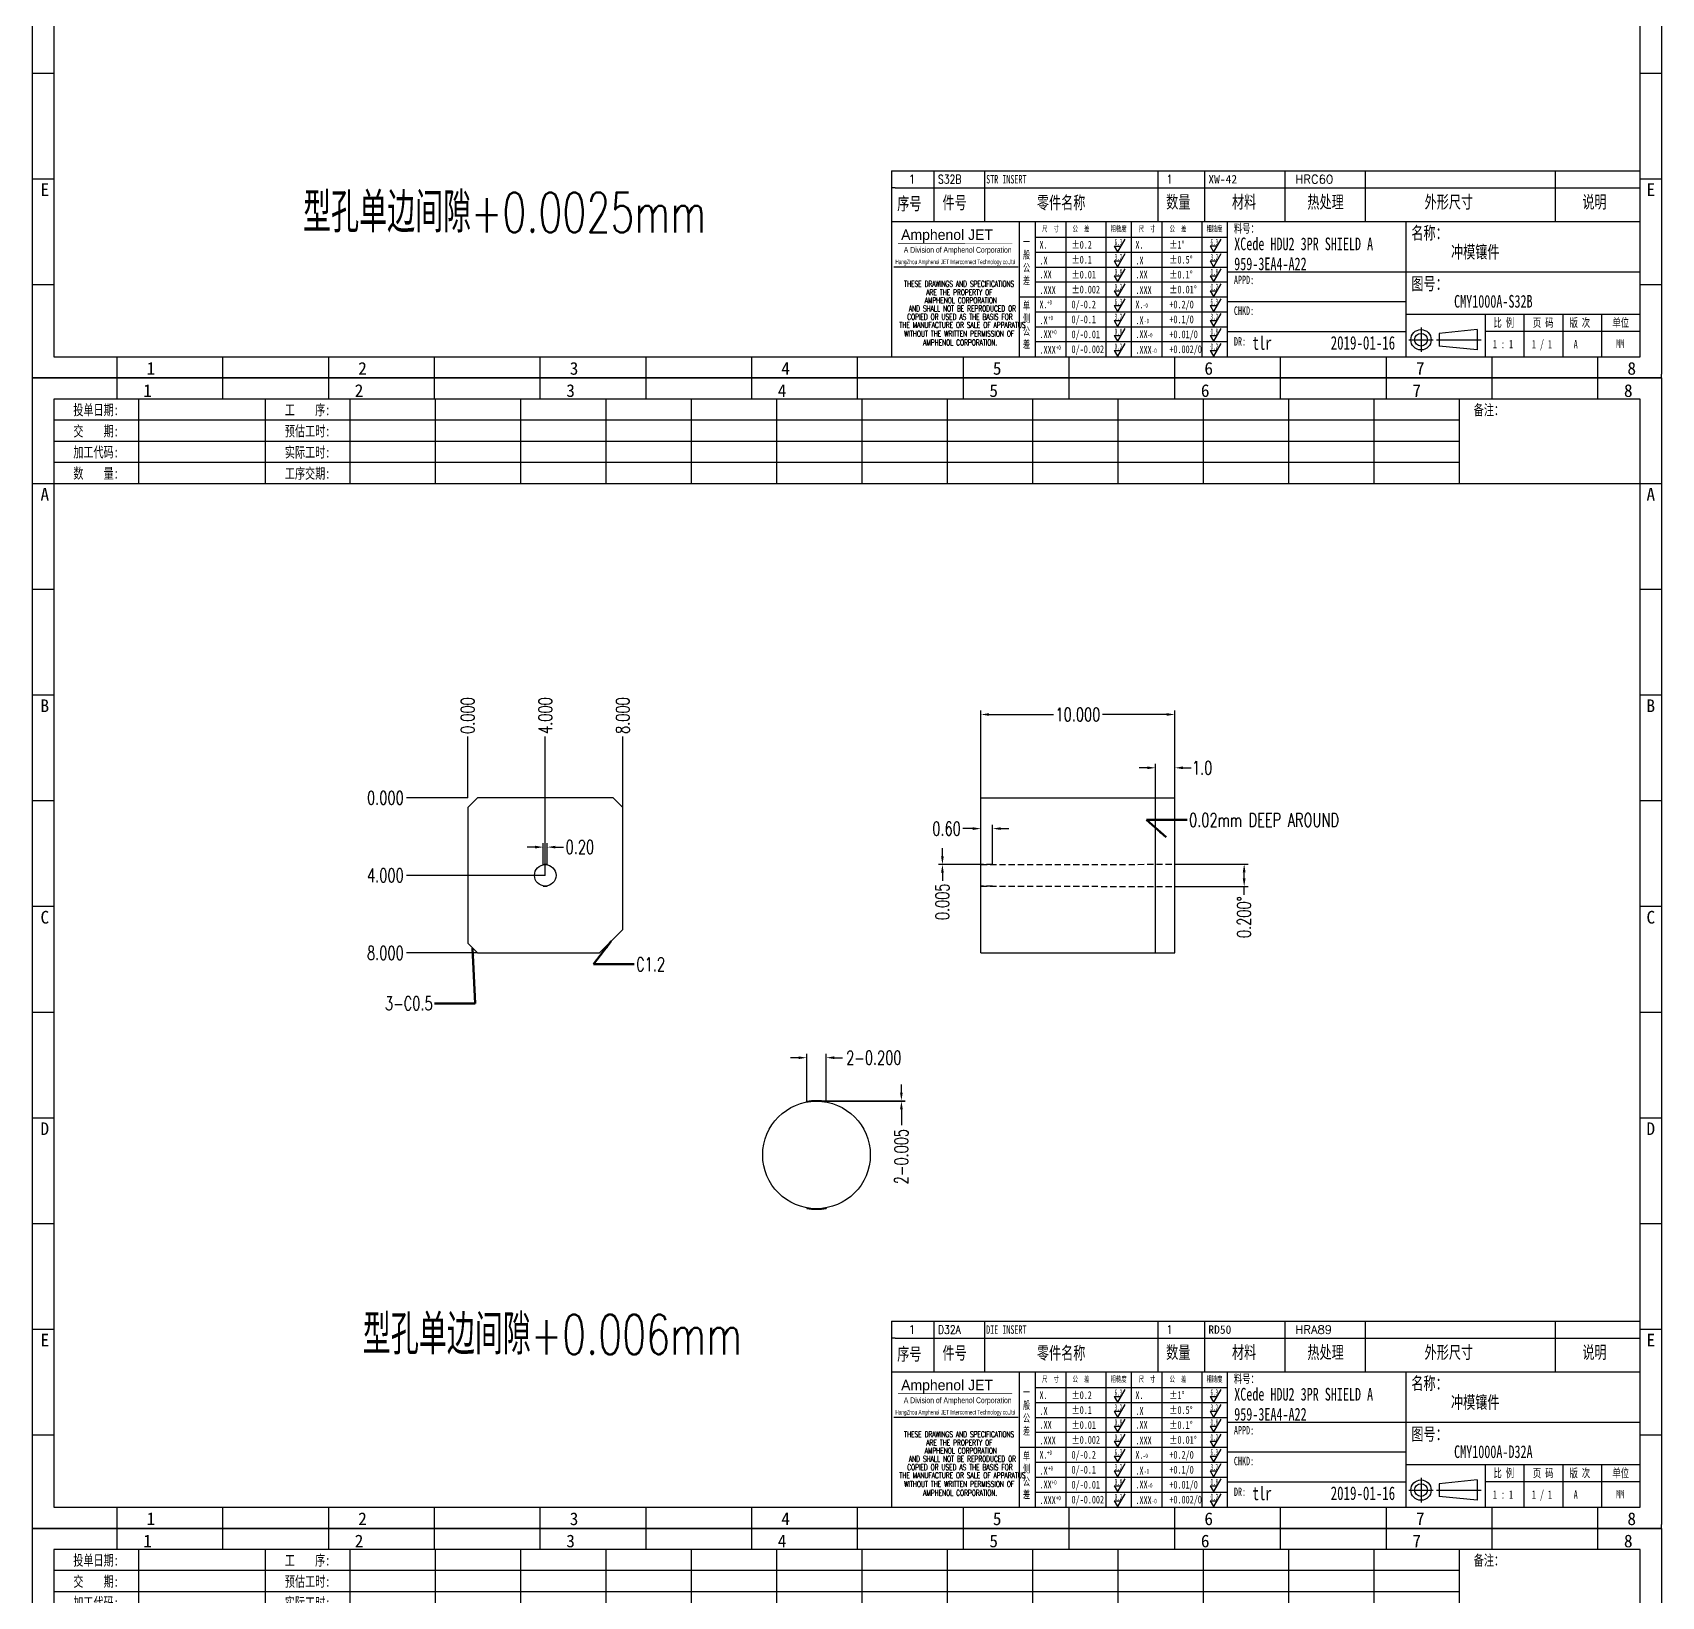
# Model space of a CAD drawing. Header units: millimetres. Extents: x -2852 to 5627, y -2271 to 1849.
# Drawn here: x -1342.4 to -1258.4, y -367.8 to -287.1 of the extents above; entities that cross this region are included whole.
import ezdxf
from ezdxf.enums import TextEntityAlignment as Align

# ---------------------------------------------------------------- set-up
doc = ezdxf.new("R2010")
doc.units = ezdxf.units.MM
doc.header["$PDSIZE"] = 3
doc.linetypes.add('DASHED2', pattern=[9.525, 6.35, -3.175])
for name, color, linetype in [('1', 7, 'Continuous'), ('11', 4, 'DASHED2'), ('41', 1, 'Continuous'), ('D03', 7, 'Continuous'), ('PUNCH', 1, 'Continuous')]:
    doc.layers.add(name, color=color, linetype=linetype)
doc.styles.add('CH', font='仿宋_GB2312_0.ttf')
doc.styles.add('jet01', font='simplex.shx', dxfattribs={"width": 0.7, "bigfont": 'hztxt.shx'})
doc.styles.add('jet02', font='simplex.shx', dxfattribs={"width": 0.7})
doc.styles.add('SIMPLEX', font='SIMPLEX')
doc.styles.get("Standard").update_dxf_attribs({"font": '仿宋_GB2312_0.ttf', "width": 0.7})
doc.styles.add('TEXTSTYLE_1', font='TRIUMB.TTF')
doc.styles.add('TEXTSTYLE_2', font='TRIUM.TTF')
doc.styles.add('tk', font='', dxfattribs={"width": 0.7})
doc.styles.add('tk 2', font='仿宋_GB2312_0.ttf', dxfattribs={"width": 0.65})
doc.styles.add('tk 4', font='simplex.shx', dxfattribs={"width": 0.65, "bigfont": 'bigfont.shx'})
doc.styles.get('tk').set_extended_font_data('NSimSun')
doc.dimstyles.new('jet02', dxfattribs={"dimtxt": 3.5, "dimasz": 2.1, "dimexe": 1, "dimexo": 0, "dimgap": 0.5, "dimtad": 0, "dimtoh": 1, "dimdec": 3, "dimzin": 9, "dimdsep": 46, "dimtxsty": 'jet02', "dimcen": 0, "dimclrt": 256, "dimazin": 2, "dimtfac": 1, "dimtdec": 3, "dimtofl": 0, "dimtmove": 0, "dimatfit": 1, "dimfxl": 0, "dimarcsym": 0})

# ---------------------------------------------------------------- blocks, each defined once
blk = doc.blocks.new('A3-N')
at = {"layer": '1', "color": 1}
for p, q in [((0, 0), (0, 296.73)), ((0, 296.73), (420, 296.73)), ((21.82, 291.27), (21.82, 296.73)), ((49.09, 291.27), (49.09, 296.73)), ((76.36, 291.27), (76.36, 296.73)), ((103.64, 291.27), (103.64, 296.73)), ((103.64, 291.27), (103.64, 296.73)), ((103.64, 291.27), (103.64, 296.73)), ((130.91, 291.27), (130.91, 296.73)), ((158.18, 291.27), (158.18, 296.73)), ((185.45, 291.27), (185.45, 296.73)), ((212.73, 291.27), (212.73, 296.73)), ((240, 291.27), (240, 296.73)), ((267.27, 291.27), (267.27, 296.73)), ((294.55, 291.27), (294.55, 296.73)), ((321.82, 291.27), (321.82, 296.73)), ((349.09, 291.27), (349.09, 296.73)), ((376.36, 291.27), (376.36, 296.73)), ((403.64, 291.27), (403.64, 296.73)), ((420, 296.73), (420, 1)), ((5.45, 269.45), (0, 269.45)), ((420, 269.45), (414.55, 269.45)), ((5.45, 242.18), (0, 242.18)), ((420, 242.18), (414.55, 242.18)), ((5.45, 214.91), (0, 214.91)), ((420, 214.91), (414.55, 214.91)), ((5.45, 187.64), (0, 187.64)), ((420, 187.64), (414.55, 187.64)), ((5.45, 160.36), (0, 160.36)), ((420, 160.36), (414.55, 160.36)), ((5.45, 133.09), (0, 133.09)), ((420, 133.09), (414.55, 133.09)), ((5.45, 105.82), (0, 105.82)), ((420, 105.82), (414.55, 105.82)), ((5.45, 78.55), (0, 78.55)), ((420, 78.55), (414.55, 78.55)), ((5.45, 51.27), (0, 51.27)), ((420, 51.27), (414.55, 51.27)), ((222.45, 49.09), (221.45, 49.09)), ((221.45, 49.09), (221.45, 40.36)), ((222.45, 49.09), (414.55, 49.09)), ((232.36, 49.09), (232.36, 40.36)), ((245.45, 49.09), (245.45, 40.36)), ((290.18, 49.09), (290.18, 40.36)), ((302.18, 49.09), (302.18, 40.36)), ((322.91, 49.09), (322.91, 40.36)), ((343.64, 49.09), (343.64, 40.36)), ((392.73, 40.36), (392.73, 49.09)), ((258.55, 40.36), (258.55, 5.44)), ((266.45, 40.36), (266.45, 5.44)), ((276.78, 40.36), (276.78, 5.45)), ((291.18, 40.36), (291.18, 5.45)), ((301.51, 40.37), (301.51, 5.46)), ((308.01, 40.36), (308.01, 5.45)), ((354.09, 40.36), (354.09, 5.45)), ((308.01, 32.39), (258.55, 32.39)), ((308.01, 28.54), (258.55, 28.54)), ((414.55, 27.27), (308.01, 27.27)), ((5.45, 24), (0, 24)), ((308.01, 24.69), (258.55, 24.69)), ((420, 24), (414.55, 24)), ((308.01, 16.99), (258.55, 16.99)), ((354.09, 19.63), (308.01, 19.63)), ((308.01, 13.14), (258.55, 13.14)), ((414.55, 16.36), (354.09, 16.36)), ((374.55, 16.36), (374.55, 5.45)), ((384.55, 16.36), (384.55, 5.45)), ((394.55, 16.36), (394.55, 5.45)), ((404.55, 16.36), (404.55, 5.45)), ((308.01, 9.29), (258.55, 9.29)), ((308.01, 11.99), (354.09, 11.99)), ((372.51, 12.49), (362.69, 11.5)), ((362.69, 11.5), (362.69, 8.23)), ((372.51, 12.49), (372.51, 7.25)), ((414.55, 12), (374.55, 12)), ((21.82, 0), (21.82, 5.45)), ((49.09, 0), (49.09, 5.45)), ((76.36, 0), (76.36, 5.45)), ((103.64, 0), (103.64, 5.45)), ((130.91, 0), (130.91, 5.45)), ((158.18, 0), (158.18, 5.45)), ((185.45, 0), (185.45, 5.45)), ((212.73, 0), (212.73, 5.45)), ((240, 0), (240, 5.45)), ((267.27, 0), (267.27, 5.45)), ((294.55, 0), (294.55, 5.45)), ((321.82, 0), (321.82, 5.45)), ((349.09, 0), (349.09, 5.45)), ((372.51, 7.25), (362.69, 8.23)), ((376.36, 0), (376.36, 5.45)), ((403.64, 0), (403.64, 5.45)), ((1, 0), (0, 0)), ((420, 0), (1, 0)), ((420, 0), (420, 1))]:
    blk.add_line(p, q, dxfattribs=at)
at = {"layer": '1'}
for p, q in [((414.55, 278.18), (414.55, 284.73)), ((221.45, 40.36), (221.45, 5.45)), ((221.45, 40.36), (414.55, 40.36)), ((221.45, 40.36), (414.55, 40.36)), ((254.41, 40.36), (254.41, 5.45)), ((283.28, 40.36), (283.28, 5.45)), ((308.01, 36.24), (258.55, 36.24)), ((222.08, 28.67), (254.12, 28.67)), ((308.01, 20.84), (254.41, 20.84))]:
    blk.add_line(p, q, dxfattribs=at)
at = {"layer": '1', "color": 1, "ltscale": 0.05}
for p, q in [((278.93, 34.04), (279.79, 32.56)), ((278.93, 34.04), (280.65, 34.04)), ((281.68, 35.84), (279.79, 32.56)), ((303.66, 34.05), (304.52, 32.56)), ((303.66, 34.05), (305.38, 34.05)), ((306.41, 35.84), (304.52, 32.56)), ((278.93, 30.19), (279.79, 28.71)), ((278.93, 30.19), (280.65, 30.19)), ((281.68, 31.99), (279.79, 28.71)), ((303.66, 30.2), (305.38, 30.2)), ((303.66, 30.2), (304.52, 28.71)), ((306.41, 31.99), (304.52, 28.71)), ((278.93, 26.34), (279.79, 24.86)), ((278.93, 26.34), (280.65, 26.34)), ((281.68, 28.14), (279.79, 24.86)), ((303.66, 26.35), (304.52, 24.86)), ((303.66, 26.35), (305.38, 26.35)), ((306.41, 28.14), (304.52, 24.86)), ((278.93, 22.49), (280.65, 22.49)), ((278.93, 22.49), (279.79, 21.01)), ((281.68, 24.29), (279.79, 21.01)), ((303.66, 22.5), (305.38, 22.5)), ((303.66, 22.5), (304.52, 21.01)), ((306.41, 24.29), (304.52, 21.01)), ((278.93, 18.66), (279.79, 17.17)), ((278.93, 18.66), (280.65, 18.66)), ((281.68, 20.45), (279.79, 17.17)), ((303.66, 18.66), (304.52, 17.18)), ((303.66, 18.66), (305.38, 18.66)), ((306.41, 20.46), (304.52, 17.18)), ((278.93, 14.81), (280.65, 14.81)), ((278.93, 14.81), (279.79, 13.32)), ((281.68, 16.6), (279.79, 13.32)), ((281.68, 12.75), (279.79, 9.47)), ((303.66, 14.81), (305.38, 14.81)), ((303.66, 14.81), (304.52, 13.33)), ((306.41, 16.61), (304.52, 13.33)), ((306.41, 12.76), (304.52, 9.48)), ((278.93, 10.96), (279.79, 9.47)), ((278.93, 10.96), (280.65, 10.96)), ((281.68, 8.9), (279.79, 5.62)), ((303.66, 10.96), (304.52, 9.48)), ((303.66, 10.96), (305.38, 10.96)), ((306.41, 8.91), (304.52, 5.63)), ((278.93, 7.11), (279.79, 5.62)), ((278.93, 7.11), (280.65, 7.11)), ((303.66, 7.11), (305.38, 7.11)), ((303.66, 7.11), (304.52, 5.63))]:
    blk.add_line(p, q, dxfattribs=at)
at = {"layer": '1', "color": 1, "ltscale": 0.1}
for p, q in [((358.01, 13.02), (358.01, 6.71)), ((354.86, 9.87), (361.17, 9.87)), ((362.03, 9.87), (373.54, 9.87))]:
    blk.add_line(p, q, dxfattribs=at)
at = {"layer": '1'}
blk.add_lwpolyline([(221.45, 5.45), (414.55, 5.45), (414.55, 291.27), (5.45, 291.27), (5.45, 5.45), (414.55, 5.45)], dxfattribs=at)
at = {"layer": '1', "color": 7, "linetype": 'Continuous', "const_width": 0.123}
blk.add_lwpolyline([(223.11, 34.74), (252.6, 34.76)], dxfattribs=at)
at = {"layer": '1', "color": 1}
for radius in [2.62, 1.64]:
    blk.add_circle((358.01, 9.87), radius, dxfattribs=at)
at = {"layer": '41'}
for p, q in [((27.27, 291.27), (27.27, 269.45)), ((60, 291.27), (60, 269.45)), ((81.82, 291.27), (81.82, 269.45)), ((103.82, 291.27), (103.82, 269.45)), ((125.82, 291.27), (125.82, 269.45)), ((147.82, 291.27), (147.82, 269.45)), ((169.82, 291.27), (169.82, 269.45)), ((191.82, 291.27), (191.82, 269.45)), ((213.82, 291.27), (213.82, 269.45)), ((235.82, 291.27), (235.82, 269.45)), ((257.82, 291.27), (257.82, 269.45)), ((279.82, 291.27), (279.82, 269.45)), ((301.82, 291.27), (301.82, 269.45)), ((323.82, 291.27), (323.82, 269.45)), ((345.82, 291.27), (345.82, 269.45)), ((367.82, 291.27), (367.82, 269.45)), ((367.82, 285.82), (5.45, 285.82)), ((367.82, 280.36), (5.45, 280.36)), ((367.82, 274.91), (5.45, 274.91)), ((414.55, 269.45), (5.45, 269.45))]:
    blk.add_line(p, q, dxfattribs=at)
at = {"layer": '1', "color": 1}
for s, p in [('1', (29.64, 295.11)), ('2', (84.18, 295.11)), ('3', (138.73, 295.11)), ('4', (193.27, 295.11)), ('5', (247.82, 295.11)), ('6', (302.36, 295.11)), ('7', (356.91, 295.11)), ('8', (411.45, 295.11)), ('1', (30.53, 4.11)), ('2', (85.08, 4.11)), ('3', (139.62, 4.11)), ('4', (194.17, 4.11)), ('5', (248.72, 4.11)), ('6', (303.26, 4.11)), ('7', (357.81, 4.11)), ('8', (412.35, 4.11))]:
    blk.add_text(s, height=3.27, dxfattribs=at).set_placement(p, align=Align.TOP_CENTER)
at = {"layer": '1', "style": 'tk', "width": 0.7}
for s, p in [('投单日期:', (16.36, 288.55)), ('工    序:', (70.91, 288.55)), ('备注：', (375.51, 288.55)), ('交    期:', (16.36, 283.09)), ('预估工时:', (70.91, 283.09)), ('加工代码:', (16.36, 277.64)), ('实际工时:', (70.91, 277.64)), ('数    量:', (16.36, 272.18)), ('工序交期:', (70.91, 272.18))]:
    blk.add_text(s, height=2.727, dxfattribs=at).set_placement(p, align=Align.MIDDLE)
at = {"layer": '1', "color": 1}
for s, p in [('A', (2.04, 268.36)), ('B', (2.04, 213.82)), ('C', (2.04, 159.27)), ('D', (2.04, 104.73)), ('E', (2.04, 50.18))]:
    blk.add_text(s, height=3.27, dxfattribs=at).set_placement(p, align=Align.TOP_LEFT)
for s, p in [('A', (418.37, 268.36)), ('B', (418.37, 213.82)), ('C', (418.37, 159.27)), ('D', (418.37, 104.73)), ('E', (418.37, 50.18))]:
    blk.add_text(s, height=3.27, dxfattribs=at).set_placement(p, align=Align.TOP_RIGHT)
at = {"layer": '1', "color": 1, "style": 'tk 2', "width": 0.7}
for s, height, p in [('序号', 3.273, (222.96, 43.34)), ('件号', 3.273, (234.62, 43.61)), ('零件名称', 3.273, (258.97, 43.61)), ('数量', 3.273, (292.3, 43.78)), ('材料', 3.273, (309.27, 43.78)), ('热处理', 3.273, (328.71, 43.78)), ('外形尺寸', 3.273, (358.94, 43.78)), ('说明', 3.273, (399.61, 43.78)), ('料号：', 2.182, (309.77, 37.46)), ('名称：', 3.273, (355.52, 35.79)), ('图号：', 3.273, (355.52, 22.7)), ('比 例', 2.182, (376.69, 13.18)), ('页 码', 2.182, (386.85, 13.18)), ('版 次', 2.182, (396.31, 13.18)), ('单位', 2.182, (407.35, 13.18))]:
    blk.add_text(s, height=height, dxfattribs=at).set_placement(p)
at = {"layer": '1', "color": 7, "linetype": 'Continuous', "style": 'TEXTSTYLE_1'}
blk.add_text('Amphenol JET', height=2.7, dxfattribs=at).set_placement((223.96, 35.61))
at = {"layer": '1', "color": 7, "linetype": 'Continuous'}
for s, height, style, width, p in [('A Division of Amphenol Corporation', 1.5, 'TEXTSTYLE_2', 0.7, (224.64, 32.29)), ('HangZhou Amphenol JET Interconnect Technology co.,ltd ', 1.2, 'TEXTSTYLE_2', 0.6, (222.47, 29.36)), ('THESE DRAWINGS AND SPECIFICATIONS', 1.5, 'tk 4', 0.6, (224.73, 23.52)), ('ARE THE PROPERTY OF', 1.5, 'tk 4', 0.6, (230.45, 21.35)), ('AND SHALL NOT BE REPRODUCED OR', 1.5, 'tk 4', 0.6, (225.95, 17.17)), ('AMPHENOL CORPORATION', 1.5, 'tk 4', 0.6, (230.04, 19.27)), ('THE MANUFACTURE OR SALE OF APPARATUS', 1.5, 'tk 4', 0.6, (223.5, 12.92)), ('COPIED OR USED AS THE BASIS FOR', 1.5, 'tk 4', 0.6, (225.54, 15.02)), ('WITHOUT THE WRITTEN PERMISSION OF', 1.5, 'tk 4', 0.6, (224.73, 10.67)), ('AMPHENOL CORPORATION.', 1.5, 'tk 4', 0.6, (229.63, 8.4))]:
    blk.add_text(s, height=height, dxfattribs=dict(at, style=style, width=width)).set_placement(p)
at = {"layer": '1', "color": 1, "style": 'tk 2', "width": 0.7}
for s, p in [('X.', (259.64, 34.37)), ('%%P0.2', (267.9, 34.37)), ('X.', (284.37, 34.37)), ('%%P1%%D', (293.12, 34.37)), ('.X', (259.64, 30.28)), ('%%P0.1', (267.9, 30.52)), ('.X', (284.37, 30.28)), ('%%P0.5%%D', (293.12, 30.52)), ('.XX', (259.64, 26.71)), ('%%P0.01', (267.9, 26.67)), ('.XX', (284.37, 26.71)), ('%%P0.1%%D', (293.12, 26.67)), ('.XXX', (259.64, 22.68)), ('%%P0.002', (267.9, 22.82)), ('.XXX', (284.37, 22.68)), ('%%P0.01%%D', (293.12, 22.82)), ('X.', (259.64, 18.97)), ('0/-0.2', (267.9, 18.97)), ('X.', (284.37, 18.97)), ('+0.2/0', (293.12, 18.97)), ('.X', (259.64, 14.88)), ('0/-0.1', (267.9, 15.12)), ('.X', (284.37, 14.88)), ('+0.1/0', (293.12, 15.12)), ('.XX', (259.64, 11.31)), ('0/-0.01', (267.9, 11.27)), ('0/-0.002', (267.9, 7.42)), ('.XX', (284.37, 11.31)), ('+0.01/0', (293.12, 11.27)), ('+0.002/0', (293.12, 7.42)), ('.XXX', (259.64, 7.28)), ('.XXX', (284.37, 7.28))]:
    blk.add_text(s, height=2, dxfattribs=at).set_placement(p, align=Align.MIDDLE_LEFT)
at = {"layer": '1', "color": 1, "ltscale": 0.05, "style": 'tk 2', "width": 0.5}
for s, p in [('6.3', (279.01, 34.26)), ('6.3', (303.74, 34.27)), ('3.2', (279.01, 30.41)), ('3.2', (303.74, 30.42)), ('0.8', (279.01, 26.56)), ('0.8', (303.74, 26.57)), ('0.2', (279.01, 22.71)), ('0.2', (303.74, 22.72)), ('6.3', (279.01, 18.87)), ('6.3', (303.74, 18.88)), ('3.2', (279.01, 15.02)), ('0.8', (279.01, 11.17)), ('3.2', (303.74, 15.03)), ('0.8', (303.74, 11.18)), ('0.2', (279.01, 7.32)), ('0.2', (303.74, 7.33))]:
    blk.add_text(s, height=1.6, dxfattribs=at).set_placement(p)
at = {"layer": '1', "style": 'tk 2', "width": 0.7}
for s, p in [('APPD:', (309.77, 24.21)), ('CHKD:', (309.77, 16.27)), ('DR:', (309.77, 8.35))]:
    blk.add_text(s, height=2.182, dxfattribs=at).set_placement(p)
at = {"layer": '1', "color": 7, "style": 'tk 2', "width": 0.7}
blk.add_text('MM', height=2.182, dxfattribs=at).set_placement((408.31, 7.75))
at = {"layer": '1', "color": 1, "ltscale": 0.05, "char_height": 1.5, "width": 6.3627, "attachment_point": 1, "style": 'tk 2'}
for s, insert in [('尺  寸', (260.31, 39.25)), ('公  差', (268.17, 39.25)), ('粗糙度', (277.98, 39.25)), ('尺  寸', (285.2, 39.25)), ('公  差', (293.18, 39.25)), ('粗糙度', (302.71, 39.26))]:
    blk.add_mtext(s, dxfattribs=dict(at, insert=insert))
at = {"layer": '1', "ltscale": 0.05, "char_height": 2, "width": 2.5195, "attachment_point": 1, "style": 'tk 2'}
for s, insert in [('一般公差', (255.39, 36.11)), ('单侧公差', (255.39, 19.71))]:
    blk.add_mtext(s, dxfattribs=dict(at, insert=insert))
at = {"layer": '1', "color": 1, "ltscale": 0.05, "char_height": 1.2, "width": 5.1396, "attachment_point": 1, "line_spacing_factor": 0.8, "style": 'tk 2'}
for s, insert in [('+0', (261.58, 20.13)), ('-0', (286.31, 19.33)), ('+0', (261.88, 16.09)), ('-0', (286.61, 15.29)), ('+0', (262.79, 12.45)), ('+0', (263.87, 8.44)), ('-0', (287.51, 11.65)), ('-0', (288.59, 7.64))]:
    blk.add_mtext(s, dxfattribs=dict(at, insert=insert))
at = {"layer": '1', "style": 'tk 2', "width": 0.7}
for tag, p in [('PATR-NO1', (309.84, 32.96)), ('TITLE', (365.74, 30.9)), ('PATR-NO2', (309.84, 27.81)), ('DWG-NO:', (366.54, 18.14))]:
    blk.add_attdef(tag, p, '', height=3.27, dxfattribs=at)
at = {"layer": '1', "color": 1, "style": 'tk 2', "width": 0.7}
for tag, p in [('DRAW', (314.55, 7.27)), ('DATE', (334.72, 7.32))]:
    blk.add_attdef(tag, p, '', height=3.49, dxfattribs=at)
at = {"layer": '1', "style": 'tk 2', "width": 0.7}
for tag, p in [('SCALE', (376.55, 8.73)), ('SHEET', (386.6, 8.72)), ('REV', (397.38, 8.73))]:
    blk.add_attdef(tag, text='', height=2.18, dxfattribs=at).set_placement(p, align=Align.MIDDLE_LEFT)
blk = doc.blocks.new('FB3')
at = {"layer": '1', "color": 1}
for p, q in [((0, 4.36), (193.09, 4.36)), ((0, 4.36), (0, 0)), ((10.91, 4.36), (10.91, 0)), ((24, 4.36), (24, 0)), ((68.73, 4.36), (68.73, 0)), ((80.73, 4.36), (80.73, 0)), ((101.45, 4.36), (101.45, 0)), ((122.18, 4.36), (122.18, 0)), ((171.27, 0), (171.27, 4.36))]:
    blk.add_line(p, q, dxfattribs=at)
at = {"layer": '1'}
for tag, style, p in [('ITEM', 'SIMPLEX', (4.36, 2.18)), ('PARTNO', 'SIMPLEX', (12, 2.18)), ('QTY', 'SIMPLEX', (74.18, 2.18)), ('MATL', 'CH', (81.72, 2.18)), ('FINISH', 'SIMPLEX', (104.17, 2.18)), ('SPEC', 'SIMPLEX', (130.91, 2.18)), ('REMARK', 'SIMPLEX', (174.06, 2.18))]:
    blk.add_attdef(tag, text='', height=2.18, dxfattribs=dict(at, style=style)).set_placement(p, align=Align.MIDDLE_LEFT)
at = {"layer": '1', "style": 'tk', "width": 0.7}
blk.add_attdef('DIE', text='', height=2.18, dxfattribs=at).set_placement((24.43, 2.18), align=Align.MIDDLE_LEFT)
blk = doc.blocks.new('*D1877')
at = {"layer": '41', "ltscale": 0.05}
blk.add_line((-404.753, -2779.038), (-407.916, -2779.038), dxfattribs=at)
at = {"layer": 'Defpoints', "color": 0, "ltscale": 0.05}
for p in [(-407.916, -2779.038), (-404.753, -2779.038), (-404.753, -2779.038)]:
    blk.add_point(p, dxfattribs=at)
at = {"layer": '41', "ltscale": 0.05, "insert": (-408.996, -2779.038), "char_height": 0.7, "attachment_point": 5, "style": 'jet02'}
blk.add_mtext('0.000', dxfattribs=at)
blk = doc.blocks.new('*D1878')
at = {"layer": '41', "ltscale": 0.05}
blk.add_line((-404.253, -2787.038), (-407.916, -2787.038), dxfattribs=at)
at = {"layer": 'Defpoints', "color": 0, "ltscale": 0.05}
for p in [(-404.753, -2779.038), (-407.916, -2787.038), (-404.253, -2787.038)]:
    blk.add_point(p, dxfattribs=at)
at = {"layer": '41', "ltscale": 0.05, "insert": (-408.996, -2787.038), "char_height": 0.7, "attachment_point": 5, "style": 'jet02'}
blk.add_mtext('8.000', dxfattribs=at)
blk = doc.blocks.new('*D1879')
at = {"layer": '41', "ltscale": 0.05}
blk.add_line((-400.753, -2783.038), (-407.916, -2783.038), dxfattribs=at)
at = {"layer": 'Defpoints', "color": 0, "ltscale": 0.05}
for p in [(-404.753, -2779.038), (-407.916, -2783.038), (-400.753, -2783.038)]:
    blk.add_point(p, dxfattribs=at)
at = {"layer": '41', "ltscale": 0.05, "insert": (-408.996, -2783.038), "char_height": 0.7, "attachment_point": 5, "style": 'jet02'}
blk.add_mtext('4.000', dxfattribs=at)
blk = doc.blocks.new('*D1880')
at = {"layer": '41', "ltscale": 0.05}
blk.add_line((-404.753, -2779.038), (-404.753, -2775.875), dxfattribs=at)
at = {"layer": 'Defpoints', "color": 0, "ltscale": 0.05}
for p in [(-404.753, -2775.875), (-404.753, -2779.038), (-404.753, -2779.038)]:
    blk.add_point(p, dxfattribs=at)
at = {"layer": '41', "ltscale": 0.05, "insert": (-404.753, -2774.795), "char_height": 0.7, "attachment_point": 5, "rotation": 90, "style": 'jet02'}
blk.add_mtext('0.000', dxfattribs=at)
blk = doc.blocks.new('*D1881')
at = {"layer": '41', "ltscale": 0.05}
blk.add_line((-400.753, -2783.038), (-400.753, -2775.875), dxfattribs=at)
at = {"layer": 'Defpoints', "color": 0, "ltscale": 0.05}
for p in [(-400.753, -2775.875), (-404.753, -2779.038), (-400.753, -2783.038)]:
    blk.add_point(p, dxfattribs=at)
at = {"layer": '41', "ltscale": 0.05, "insert": (-400.753, -2774.795), "char_height": 0.7, "attachment_point": 5, "rotation": 90, "style": 'jet02'}
blk.add_mtext('4.000', dxfattribs=at)
blk = doc.blocks.new('*D1882')
at = {"layer": '41', "ltscale": 0.05}
blk.add_line((-396.753, -2779.538), (-396.753, -2775.875), dxfattribs=at)
at = {"layer": 'Defpoints', "color": 0, "ltscale": 0.05}
for p in [(-396.753, -2775.875), (-404.753, -2779.038), (-396.753, -2779.538)]:
    blk.add_point(p, dxfattribs=at)
at = {"layer": '41', "ltscale": 0.05, "insert": (-396.753, -2774.795), "char_height": 0.7, "attachment_point": 5, "rotation": 90, "style": 'jet02'}
blk.add_mtext('8.000', dxfattribs=at)
blk = doc.blocks.new('*D1883')
at = {"layer": '41', "ltscale": 0.05}
for p, q in [((-401.273, -2781.58), (-401.693, -2781.58)), ((-400.853, -2782.487), (-400.853, -2781.38)), ((-400.653, -2782.487), (-400.653, -2781.38)), ((-400.233, -2781.58), (-399.813, -2781.58))]:
    blk.add_line(p, q, dxfattribs=at)
for points in [[(-401.273, -2781.51), (-401.273, -2781.65), (-400.853, -2781.58)], [(-400.233, -2781.51), (-400.233, -2781.65), (-400.653, -2781.58)]]:
    blk.add_solid(points, dxfattribs=at)
at = {"layer": 'Defpoints', "color": 0, "ltscale": 0.05}
for p in [(-400.653, -2781.58), (-400.853, -2782.487), (-400.653, -2782.487)]:
    blk.add_point(p, dxfattribs=at)
at = {"layer": '41', "ltscale": 0.05, "insert": (-398.966, -2781.58), "char_height": 0.7, "attachment_point": 5, "style": 'jet02'}
blk.add_mtext('0.20', dxfattribs=at)
blk = doc.blocks.new('*D1884')
at = {"layer": '41', "ltscale": 0.05}
for p, q in [((-378.283, -2779.038), (-378.283, -2774.538)), ((-377.863, -2774.738), (-374.549, -2774.738)), ((-368.703, -2774.738), (-372.016, -2774.738)), ((-368.283, -2779.038), (-368.283, -2774.538))]:
    blk.add_line(p, q, dxfattribs=at)
for points in [[(-377.863, -2774.668), (-377.863, -2774.808), (-378.283, -2774.738)], [(-368.703, -2774.668), (-368.703, -2774.808), (-368.283, -2774.738)]]:
    blk.add_solid(points, dxfattribs=at)
at = {"layer": 'Defpoints', "color": 0, "ltscale": 0.05}
for p in [(-368.283, -2774.738), (-378.283, -2779.038), (-368.283, -2779.038)]:
    blk.add_point(p, dxfattribs=at)
at = {"layer": '41', "ltscale": 0.05, "insert": (-373.283, -2774.738), "char_height": 0.7, "attachment_point": 5, "style": 'jet02'}
blk.add_mtext('10.000', dxfattribs=at)
blk = doc.blocks.new('*D1885')
at = {"layer": '41', "ltscale": 0.05}
for p, q in [((-369.703, -2777.489), (-370.123, -2777.489)), ((-369.283, -2779.038), (-369.283, -2777.289)), ((-368.283, -2779.038), (-368.283, -2777.289)), ((-367.863, -2777.489), (-367.443, -2777.489))]:
    blk.add_line(p, q, dxfattribs=at)
for points in [[(-369.703, -2777.419), (-369.703, -2777.559), (-369.283, -2777.489)], [(-367.863, -2777.419), (-367.863, -2777.559), (-368.283, -2777.489)]]:
    blk.add_solid(points, dxfattribs=at)
at = {"layer": 'Defpoints', "color": 0, "ltscale": 0.05}
for p in [(-368.283, -2777.489), (-369.283, -2779.038), (-368.283, -2779.038)]:
    blk.add_point(p, dxfattribs=at)
at = {"layer": '41', "ltscale": 0.05, "insert": (-366.876, -2777.489), "char_height": 0.7, "attachment_point": 5, "style": 'jet02'}
blk.add_mtext('1.0', dxfattribs=at)
blk = doc.blocks.new('*D1886')
at = {"layer": '41', "ltscale": 0.05}
for p, q in [((-368.283, -2782.465), (-364.509, -2782.459)), ((-368.283, -2783.61), (-364.509, -2783.617))]:
    blk.add_line(p, q, dxfattribs=at)
for start, end in [(359.97258, 0.02742), (359.82742, 359.9)]:
    blk.add_arc((-696.274, -2783.038), 331.565, start, end, dxfattribs=at)
for points in [[(-364.779, -2782.879), (-364.639, -2782.879), (-364.709, -2782.459)], [(-364.639, -2783.197), (-364.779, -2783.196), (-364.709, -2783.617)]]:
    blk.add_solid(points, dxfattribs=at)
at = {"layer": 'Defpoints', "color": 0, "ltscale": 0.05}
for p in [(-378.283, -2782.483), (-368.283, -2782.465), (-364.709, -2782.845), (-378.283, -2783.593), (-368.283, -2783.61)]:
    blk.add_point(p, dxfattribs=at)
at = {"layer": '41', "ltscale": 0.05, "insert": (-364.714, -2785.198), "char_height": 0.7, "attachment_point": 5, "rotation": 89.82742, "style": 'jet02'}
blk.add_mtext('0.200°', dxfattribs=at)
blk = doc.blocks.new('*D1887')
at = {"layer": '41', "ltscale": 0.05}
for p, q in [((-378.703, -2780.625), (-379.209, -2780.625)), ((-378.283, -2782.478), (-378.283, -2780.425)), ((-377.683, -2782.482), (-377.683, -2780.425)), ((-377.263, -2780.625), (-376.843, -2780.625))]:
    blk.add_line(p, q, dxfattribs=at)
for points in [[(-378.703, -2780.555), (-378.703, -2780.695), (-378.283, -2780.625)], [(-377.263, -2780.555), (-377.263, -2780.695), (-377.683, -2780.625)]]:
    blk.add_solid(points, dxfattribs=at)
at = {"layer": 'Defpoints', "color": 0, "ltscale": 0.05}
for p in [(-378.283, -2780.625), (-378.283, -2782.478), (-377.683, -2782.482)]:
    blk.add_point(p, dxfattribs=at)
at = {"layer": '41', "ltscale": 0.05, "insert": (-380.055, -2780.625), "char_height": 0.7, "attachment_point": 5, "style": 'jet02'}
blk.add_mtext('0.60', dxfattribs=at)
blk = doc.blocks.new('*D1888')
at = {"layer": '41', "ltscale": 0.05}
for p, q in [((-380.27, -2782.058), (-380.27, -2781.638)), ((-378.283, -2782.478), (-380.47, -2782.478)), ((-378.283, -2782.483), (-380.47, -2782.483)), ((-380.27, -2782.903), (-380.27, -2783.323))]:
    blk.add_line(p, q, dxfattribs=at)
for points in [[(-380.34, -2782.058), (-380.2, -2782.058), (-380.27, -2782.478)], [(-380.34, -2782.903), (-380.2, -2782.903), (-380.27, -2782.483)]]:
    blk.add_solid(points, dxfattribs=at)
at = {"layer": 'Defpoints', "color": 0, "ltscale": 0.05}
for p in [(-380.27, -2782.483), (-378.283, -2782.478), (-378.283, -2782.483)]:
    blk.add_point(p, dxfattribs=at)
at = {"layer": '41', "ltscale": 0.05, "insert": (-380.27, -2784.403), "char_height": 0.7, "attachment_point": 5, "rotation": 90, "style": 'jet02'}
blk.add_mtext('0.005', dxfattribs=at)
blk = doc.blocks.new('*D1889')
at = {"layer": '41', "ltscale": 0.05}
for p, q in [((-387.685, -2792.445), (-388.105, -2792.445)), ((-387.265, -2794.706), (-387.265, -2792.245)), ((-386.265, -2794.706), (-386.265, -2792.245)), ((-385.845, -2792.445), (-385.425, -2792.445))]:
    blk.add_line(p, q, dxfattribs=at)
for points in [[(-387.685, -2792.375), (-387.685, -2792.515), (-387.265, -2792.445)], [(-385.845, -2792.375), (-385.845, -2792.515), (-386.265, -2792.445)]]:
    blk.add_solid(points, dxfattribs=at)
at = {"layer": 'Defpoints', "color": 0, "ltscale": 0.05}
for p in [(-386.265, -2792.445), (-387.265, -2794.706), (-386.265, -2794.706)]:
    blk.add_point(p, dxfattribs=at)
at = {"layer": '41', "ltscale": 0.05, "insert": (-383.808, -2792.445), "char_height": 0.7, "attachment_point": 5, "style": 'jet02'}
blk.add_mtext('2-0.200', dxfattribs=at)
blk = doc.blocks.new('*D1890')
at = {"layer": '41', "ltscale": 0.05}
for p, q in [((-382.385, -2794.241), (-382.385, -2793.821)), ((-386.765, -2794.661), (-382.185, -2794.661)), ((-386.765, -2794.686), (-382.185, -2794.686)), ((-382.385, -2795.106), (-382.385, -2795.929))]:
    blk.add_line(p, q, dxfattribs=at)
for points in [[(-382.455, -2794.241), (-382.315, -2794.241), (-382.385, -2794.661)], [(-382.455, -2795.106), (-382.315, -2795.106), (-382.385, -2794.686)]]:
    blk.add_solid(points, dxfattribs=at)
at = {"layer": 'Defpoints', "color": 0, "ltscale": 0.05}
for p in [(-386.765, -2794.661), (-382.385, -2794.661), (-386.765, -2794.686)]:
    blk.add_point(p, dxfattribs=at)
at = {"layer": '41', "ltscale": 0.05, "insert": (-382.385, -2797.545), "char_height": 0.7, "attachment_point": 5, "rotation": 90, "style": 'jet02'}
blk.add_mtext('2-0.005', dxfattribs=at)

msp = doc.modelspace()

# ---------------------------------------------------------------- linework, layer by layer
at = {"layer": '1', "ltscale": 0.05}
for p, q in [((-1293.4903, -326.608), (-1283.4903, -326.608)), ((-1293.4903, -334.608), (-1293.4903, -326.608)), ((-1283.4903, -334.608), (-1283.4903, -326.608)), ((-1293.4903, -334.608), (-1283.4903, -334.608))]:
    msp.add_line(p, q, dxfattribs=at)
at = {"layer": '1', "color": 3, "ltscale": 0.05}
for p, q in [((-1284.4903, -334.608), (-1284.4903, -326.608)), ((-1316.0604, -330.057), (-1316.0604, -330.0621)), ((-1315.8604, -330.057), (-1315.8604, -330.0621)), ((-1316.0604, -331.154), (-1316.0604, -331.159)), ((-1315.8604, -331.154), (-1315.8604, -331.159)), ((-1302.4725, -342.2765), (-1302.4725, -342.3019)), ((-1301.4725, -342.2765), (-1301.4725, -342.3019)), ((-1302.4725, -347.7611), (-1302.4725, -347.7865)), ((-1301.4725, -347.7611), (-1301.4725, -347.7865))]:
    msp.add_line(p, q, dxfattribs=at)
at = {"layer": '11', "ltscale": 0.05}
for p, q in [((-1293.4903, -330.053), (-1283.4903, -330.0356)), ((-1293.4903, -331.163), (-1283.4903, -331.1805))]:
    msp.add_line(p, q, dxfattribs=at)
at = {"layer": '11', "color": 3, "ltscale": 0.05}
for p, q in [((-1292.8903, -330.052), (-1293.4903, -330.048)), ((-1292.8903, -331.1641), (-1293.4903, -331.168))]:
    msp.add_line(p, q, dxfattribs=at)
at = {"layer": 'D03', "ltscale": 0.05}
msp.add_lwpolyline([(-1319.9604, -334.108), (-1319.4604, -334.608), (-1313.1604, -334.608), (-1311.9604, -333.408), (-1311.9604, -327.108), (-1312.4604, -326.608), (-1319.4604, -326.608), (-1319.9604, -327.108)], close=True, dxfattribs=at)
at = {"layer": 'PUNCH', "ltscale": 0.05}
for centre, radius in [((-1315.9604, -330.608), 0.555), ((-1301.9725, -345.0315), 2.775)]:
    msp.add_circle(centre, radius, dxfattribs=at)
at = {"layer": 'PUNCH', "color": 3, "ltscale": 0.05}
for centre, radius, start, end in [((-1315.9604, -330.608), 0.56, 79.713439, 100.286561), ((-1315.9604, -330.608), 0.56, 259.713439, 280.286561), ((-1301.9725, -345.0315), 2.8, 79.713439, 100.286561), ((-1301.9725, -345.0315), 2.8, 259.713439, 280.286561)]:
    msp.add_arc(centre, radius, start, end, dxfattribs=at)

# ---------------------------------------------------------------- block references
at = {"layer": '1', "ltscale": 0.05, "xscale": 0.2000000000000455, "yscale": 0.2000000000000455, "zscale": 0.2000000000000455}
for p, values in [((-1342.3987, -304.949), {'DWG-NO:': 'CMY1000A-S32B', 'TITLE': '冲模镶件', 'REV': 'A', 'SHEET': '1 / 1', 'DRAW': 'tlr', 'DATE': '2019-01-16', 'PATR-NO1': 'XCede HDU2 3PR SHIELD A', 'PATR-NO2': '959-3EA4-A22', 'SCALE': '1 : 1'}), ((-1342.3987, -364.2944), {'DWG-NO:': 'CMY1000A-D32A', 'TITLE': '冲模镶件', 'REV': 'A', 'SHEET': '1 / 1', 'DRAW': 'tlr', 'DATE': '2019-01-16', 'PATR-NO1': 'XCede HDU2 3PR SHIELD A', 'PATR-NO2': '959-3EA4-A22', 'SCALE': '1 : 1'}), ((-1342.3987, -423.6399), {'DWG-NO:': 'CMY1000A-D32B', 'TITLE': '冲模镶件', 'REV': 'A', 'SHEET': '1 / 1', 'DRAW': 'tlr', 'DATE': '2019-01-16', 'PATR-NO1': 'XCede HDU2 3PR SHIELD A', 'PATR-NO2': '959-3EA4-A22', 'SCALE': '1 : 1'})]:
    msp.add_blockref('A3-N', p, dxfattribs=at).add_auto_attribs(values)
at = {"layer": '1', "ltscale": 0.05}
ref = msp.add_blockref('FB3', (-1298.1078, -295.1308), dxfattribs=dict(at, xscale=0.2000000000000455, yscale=0.2000000000000455, zscale=0.2000000000000455))
ref.add_attrib('PARTNO', 'S32B', dxfattribs={"height": 0.43636, "style": 'SIMPLEX', "width": 0.8}).set_placement((-1295.7078, -294.6944), align=Align.MIDDLE_LEFT)
ref.add_attrib('ITEM', '1', dxfattribs={"height": 0.4364, "style": 'SIMPLEX'}).set_placement((-1297.235, -294.6944), align=Align.MIDDLE_LEFT)
ref.add_attrib('DIE', 'STR INSERT', dxfattribs={"height": 0.43636, "style": 'tk', "width": 0.7}).set_placement((-1293.2217, -294.6944), align=Align.MIDDLE_LEFT)
ref.add_attrib('QTY', '1', dxfattribs={"height": 0.4364, "style": 'SIMPLEX'}).set_placement((-1283.9479, -294.6944), align=Align.MIDDLE_LEFT)
ref.add_attrib('MATL', 'XW-42', dxfattribs={"height": 0.43636, "style": 'CH'}).set_placement((-1281.7646, -294.6944), align=Align.MIDDLE_LEFT)
ref.add_attrib('FINISH', 'HRC60', dxfattribs={"height": 0.43636, "style": 'SIMPLEX'}).set_placement((-1277.2732, -294.6944), align=Align.MIDDLE_LEFT)
ref = msp.add_blockref('FB3', (-1298.1078, -354.4763), dxfattribs=dict(at, xscale=0.2000000000000455, yscale=0.2000000000000455, zscale=0.2000000000000455))
ref.add_attrib('PARTNO', 'D32A', dxfattribs={"height": 0.43636, "style": 'SIMPLEX', "width": 0.8}).set_placement((-1295.7078, -354.0399), align=Align.MIDDLE_LEFT)
ref.add_attrib('ITEM', '1', dxfattribs={"height": 0.4364, "style": 'SIMPLEX'}).set_placement((-1297.235, -354.0399), align=Align.MIDDLE_LEFT)
ref.add_attrib('DIE', 'DIE INSERT', dxfattribs={"height": 0.43636, "style": 'tk', "width": 0.7}).set_placement((-1293.2217, -354.0399), align=Align.MIDDLE_LEFT)
ref.add_attrib('QTY', '1', dxfattribs={"height": 0.4364, "style": 'SIMPLEX'}).set_placement((-1283.9479, -354.0399), align=Align.MIDDLE_LEFT)
ref.add_attrib('MATL', 'RD50', dxfattribs={"height": 0.43636, "style": 'CH'}).set_placement((-1281.7646, -354.0399), align=Align.MIDDLE_LEFT)
ref.add_attrib('FINISH', 'HRA89', dxfattribs={"height": 0.43636, "style": 'SIMPLEX'}).set_placement((-1277.2732, -354.0399), align=Align.MIDDLE_LEFT)

# ---------------------------------------------------------------- texts
at = {"layer": '1', "ltscale": 0.05, "style": 'jet01', "width": 0.7}
for s, p in [('型孔单边间隙+0.0025mm', (-1328.4511, -297.4423)), ('型孔单边间隙+0.006mm', (-1325.3687, -355.3249))]:
    msp.add_text(s, height=2.064003, dxfattribs=at).set_placement(p)
at = {"layer": '41', "ltscale": 0.05, "char_height": 0.7, "style": 'jet02'}
for s, insert, attachment_point in [('0.02mm DEEP AROUND', (-1282.757, -327.7495), 4), ('C1.2', (-1311.2725, -335.196), 4), ('3-C0.5', (-1321.7673, -337.2144), 6)]:
    msp.add_mtext(s, dxfattribs=dict(at, insert=insert, attachment_point=attachment_point))

# ---------------------------------------------------------------- dimensions: what is measured, and where the dimension line sits
at = {"layer": '41', "ltscale": 0.05}
for feature_location, offset, dtype, origin, picture, middle, set_off in [((-1319.9604109116, -326.6080333785), (0, 3.1633368096), 1, (-1319.9604109116, -326.6080333785), '*D1880', (-1319.9604109116, -322.3646965689), (-915.2077048823, 2452.4298167741)), ((-1315.9604, -330.608), (0, 7.1633), 1, (-1319.9604, -326.608), '*D1881', (-1315.9604, -322.3647), (-915.2077, 2452.4298)), ((-1311.9604, -327.108), (0, 3.6633), 1, (-1319.9604, -326.608), '*D1882', (-1311.9604, -322.3647), (-915.2077, 2452.4298)), ((-1319.9604109116, -326.6080333785), (-3.1633368096, 0), 0, (-1319.9604109116, -326.6080333785), '*D1877', (-1324.2037477213, -326.6080333785), (-915.2077048823, 2452.4298167741)), ((-1319.4604, -334.608), (-3.6633, 0), 0, (-1319.9604, -326.608), '*D1878', (-1324.2037, -334.608), (-915.2077, 2452.4298)), ((-1315.9604, -330.608), (-7.1633, 0), 0, (-1319.9604, -326.608), '*D1879', (-1324.2037, -330.608), (-915.2077, 2452.4298))]:
    dim = msp.add_ordinate_dim(feature_location=feature_location, offset=offset, dtype=dtype, origin=origin, dimstyle='jet02', override={"dimscale": 0.2, "dimtoh": 0, "dimzin": 1, "dimclrd": 256, "dimclre": 256, "dimadec": 3, "dimazin": 0, "dimatfit": 3, "dimlwd": 65535, "dimlwe": 65535}, dxfattribs=at)
    dim.commit()
    dim.dimension.update_dxf_attribs({"geometry": picture, "text_midpoint": middle, "insert": set_off})
for base, p1, p2, override, picture, middle in [((-1283.4903, -322.3078), (-1293.4903, -326.608), (-1283.4903, -326.608), {"dimscale": 0.2, "dimtoh": 0, "dimzin": 1, "dimclrd": 256, "dimclre": 256, "dimadec": 3, "dimazin": 0, "dimatfit": 3, "dimlwd": 65535, "dimlwe": 65535}, '*D1884', (-1288.4903, -322.3078)), ((-1283.4903, -325.0593), (-1284.4903, -326.608), (-1283.4903, -326.608), {"dimscale": 0.2, "dimtoh": 0, "dimdec": 1, "dimzin": 1, "dimclrd": 256, "dimclre": 256, "dimadec": 1, "dimazin": 0, "dimatfit": 3, "dimlwd": 65535, "dimlwe": 65535}, '*D1885', (-1282.0836, -325.0593)), ((-1315.8604, -329.1499), (-1316.0604, -330.057), (-1315.8604, -330.057), {"dimscale": 0.2, "dimtoh": 0, "dimdec": 2, "dimzin": 1, "dimclrd": 256, "dimclre": 256, "dimazin": 0, "dimatfit": 3, "dimlwd": 65535, "dimlwe": 65535}, '*D1883', (-1314.1737, -329.1499))]:
    dim = msp.add_linear_dim(base=base, p1=p1, p2=p2, dimstyle='jet02', override=override, dxfattribs=at)
    dim.commit()
    dim.dimension.update_dxf_attribs({"geometry": picture, "text_midpoint": middle, "insert": (-915.2077, 2452.4298)})
dim = msp.add_linear_dim(base=(-1293.4903, -328.1951), p1=(-1292.8903, -330.052), p2=(-1293.4903, -330.048), dimstyle='jet02', override={"dimscale": 0.2, "dimtoh": 0, "dimdec": 2, "dimzin": 1, "dimclrd": 256, "dimclre": 256, "dimazin": 0, "dimatfit": 3, "dimlwd": 65535, "dimlwe": 65535}, dxfattribs=at)
dim.commit()
dim.dimension.update_dxf_attribs({"geometry": '*D1887', "text_midpoint": (-1295.263, -328.1951), "dimtype": 128, "insert": (-915.2077, 2452.4298)})
dim = msp.add_linear_dim(base=(-1295.4772, -330.053), p1=(-1293.4903, -330.048), p2=(-1293.4903, -330.053), angle=90, dimstyle='jet02', override={"dimscale": 0.2, "dimtoh": 0, "dimzin": 1, "dimclrd": 256, "dimclre": 256, "dimadec": 3, "dimazin": 0, "dimatfit": 3, "dimlwd": 65535, "dimlwe": 65535}, dxfattribs=at)
dim.commit()
dim.dimension.update_dxf_attribs({"geometry": '*D1888', "text_midpoint": (-1295.4772, -331.973), "insert": (-915.2077, 2452.4298)})
dim = msp.add_angular_dim_2l(base=(-1279.9163, -330.4151), line1=((-1293.4903, -331.163), (-1283.4903, -331.1805)), line2=((-1293.4903, -330.053), (-1283.4903, -330.0356)), dimstyle='jet02', override={"dimscale": 0.2, "dimtoh": 0, "dimzin": 1, "dimclrd": 256, "dimclre": 256, "dimadec": 3, "dimazin": 0, "dimatfit": 3, "dimlwd": 65535, "dimlwe": 65535}, dxfattribs=at)
dim.commit()
dim.dimension.update_dxf_attribs({"geometry": '*D1886', "text_midpoint": (-1279.9212, -332.7684), "insert": (-915.2077, 2452.4298)})
dim = msp.add_linear_dim(base=(-1301.4725, -340.0156), p1=(-1302.4725, -342.2765), p2=(-1301.4725, -342.2765), text='2-<>', dimstyle='jet02', override={"dimscale": 0.2, "dimtoh": 0, "dimlfac": 0.2, "dimzin": 1, "dimclrd": 256, "dimclre": 256, "dimadec": 3, "dimazin": 0, "dimatfit": 3, "dimlwd": 65535, "dimlwe": 65535}, dxfattribs=at)
dim.commit()
dim.dimension.update_dxf_attribs({"geometry": '*D1889', "text_midpoint": (-1299.0158, -340.0156), "insert": (-915.2077, 2452.4298)})
dim = msp.add_linear_dim(base=(-1297.5923, -342.2315), p1=(-1301.9725, -342.2565), p2=(-1301.9725, -342.2315), angle=90, text='2-<>', dimstyle='jet02', override={"dimscale": 0.2, "dimtoh": 0, "dimlfac": 0.2, "dimzin": 1, "dimclrd": 256, "dimclre": 256, "dimadec": 3, "dimazin": 0, "dimatfit": 3, "dimlwd": 65535, "dimlwe": 65535}, dxfattribs=at)
dim.commit()
dim.dimension.update_dxf_attribs({"geometry": '*D1890', "text_midpoint": (-1297.5923, -345.1154), "dimtype": 128, "insert": (-915.2077, 2452.4298)})

# ---------------------------------------------------------------- leaders
at = {"layer": '41', "ltscale": 0.05, "annotation_type": 0, "has_hookline": 1}
for points, hookline_direction, text_width in [([(-1283.9477, -328.6406), (-1284.957, -327.7495), (-1282.857, -327.7495)], 0, 8.6567), ([(-1312.5604, -334.008), (-1313.4725, -335.196), (-1311.3725, -335.196)], 0, 1.4233), ([(-1319.7104, -334.358), (-1319.5673, -337.2144), (-1321.6673, -337.2144)], 1, 2.59)]:
    msp.add_leader(points, dimstyle='jet02', override={"dimscale": 0.2, "dimtoh": 0, "dimdec": 1, "dimzin": 1, "dimclrd": 256, "dimclre": 256, "dimadec": 1, "dimazin": 0, "dimatfit": 3, "dimlwd": 65535, "dimlwe": 65535}, dxfattribs=dict(at, hookline_direction=hookline_direction, text_width=text_width))

doc.saveas('drawing.dxf')
